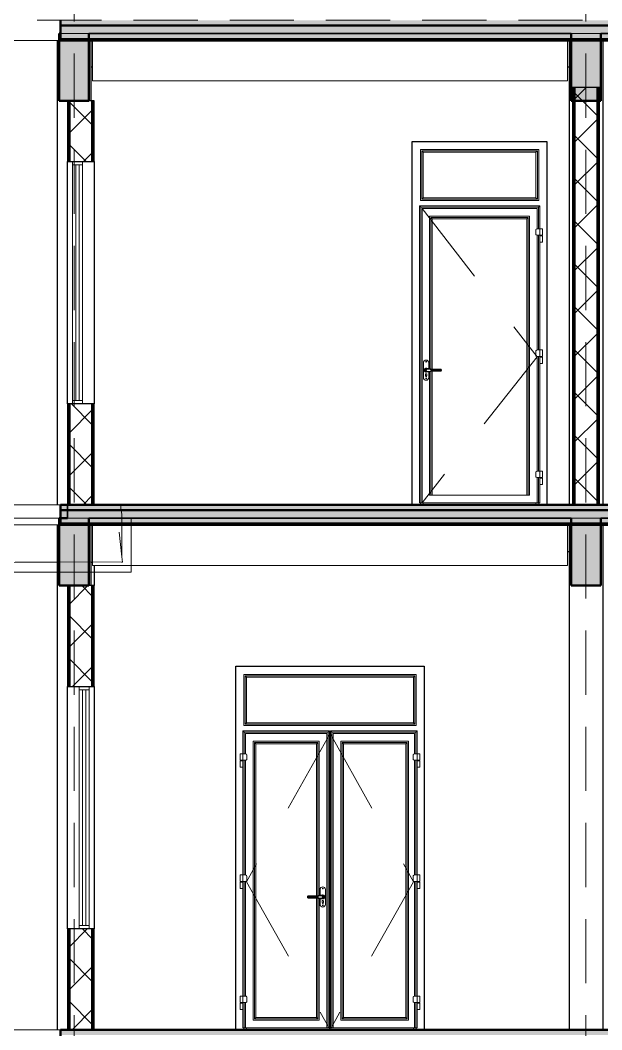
# Model space of a CAD drawing. Header units: millimetres. Extents: x -20510 to 108935, y -243239 to 20306.
# Drawn here: x 65150 to 69468, y 0 to 7500 of the extents above; entities that cross this region are included whole.
import ezdxf

# ---------------------------------------------------------------- set-up
doc = ezdxf.new("R2010")
doc.units = ezdxf.units.MM
doc.linetypes.add('Centre', pattern=[3175, 635, -476.25, 1587.5, -476.25])
doc.linetypes.add('Hidden', pattern=[714.375, 476.25, -238.125])
for name, color, linetype, lineweight in [('A-DOOR', 2, 'Continuous', 18), ('A-FLOR', 7, 'Continuous', 9), ('A-FLOR-LEVL', 8, 'Continuous', 9), ('A-FLOR-MCUT', 7, 'Continuous', 50), ('A-FLOR-PATT', 8, 'Continuous', 9), ('A-GENM', 3, 'Continuous', 9), ('A-GLAZ', 4, 'Continuous', 18), ('A-WALL', 7, 'Continuous', 25), ('A-WALL-PATT', 8, 'Continuous', 18), ('G-IMPT', 8, 'Continuous', 9), ('S-BEAM', 7, 'Continuous', 9), ('S-COLS', 7, 'Continuous', 25), ('S-FNDN', 7, 'Continuous', 9), ('S-GRID', 1, 'Continuous', 9)]:
    doc.layers.add(name, color=color, linetype=linetype, lineweight=lineweight)
pattern_1 = [(0, (68970.77, 5345.385), (304.8, 76.2), [25.146, -203.454, 25.146, -203.454, -1219.2]), (0, (68970.77, 5345.385), (304.8, 76.2), [-457.2, 25.146, -432.054, 25.146, -203.454, -533.4]), (0, (68970.77, 5345.385), (304.8, 76.2), [-1143, 25.146, -127.254, 25.146, -355.854]), (120, (69085.07, 5383.485), (-218.3911, 225.8645), [25.146, -203.454, 25.146, -203.454, -1219.2]), (120, (69085.07, 5383.485), (-218.3911, 225.8645), [-457.2, 25.146, -432.054, 25.146, -203.454, -533.4]), (120, (69085.07, 5383.485), (-218.3911, 225.8645), [-1143, 25.146, -127.254, 25.146, -355.854]), (240, (69123.17, 5535.885), (-86.4089, -302.0645), [25.146, -203.454, 25.146, -203.454, -1219.2]), (240, (69123.17, 5535.885), (-86.4089, -302.0645), [-457.2, 25.146, -432.054, 25.146, -203.454, -533.4]), (240, (69123.17, 5535.885), (-86.4089, -302.0645), [-1143, 25.146, -127.254, 25.146, -355.854])]
pattern_2 = [(45, (68970.77, 5345.39), (-159.099, 159.099), []), (135, (68970.77, 5345.39), (-159.099, -159.099), [])]

# ---------------------------------------------------------------- blocks, each defined once
blk = doc.blocks.new('CỬA 2 CÁNH EROWINDOW_có ô chết_ - D2_1400x2200-2413861-MẶT CẮT 1-1')
at = {"layer": 'A-DOOR'}
for p, q in [((1811, 2639), (3089, 2639)), ((1811, 2261), (1811, 2639)), ((1811, 2261), (1811, 2639)), ((1811, 2639), (3089, 2639)), ((1821, 2629), (1831, 2619)), ((1821, 2629), (1821, 2271)), ((3079, 2629), (1821, 2629)), ((3079, 2629), (3069, 2619)), ((3079, 2271), (3079, 2629)), ((3089, 2639), (3089, 2261)), ((3089, 2639), (3089, 2261)), ((3069, 2619), (1831, 2619)), ((1831, 2619), (1831, 2281)), ((3069, 2281), (3069, 2619)), ((3089, 2261), (1811, 2261)), ((3089, 2261), (1811, 2261)), ((1821, 2271), (1831, 2281)), ((1821, 2271), (3079, 2271)), ((1831, 2281), (3069, 2281)), ((3069, 2281), (3079, 2271)), ((1813, 2210), (1803, 2220)), ((1803, 2050), (1803, 2220)), ((1803, 2220), (2445.9, 2220)), ((2435.9, 2210), (1813, 2210)), ((1813, 2050), (1813, 2210)), ((1823, 2050), (1823, 2200)), ((1823, 2200), (2425.9, 2200)), ((2425.9, 2200), (1823, 2200)), ((1823, 2200), (1823, 2050)), ((2425.9, 2200), (2425.9, 15)), ((2425.9, 15), (2425.9, 2200)), ((2435.9, 2210), (2445.9, 2220)), ((2435.9, 15), (2435.9, 2210)), ((2445.9, 2220), (2445.9, 15)), ((2445.9, 2200), (2454.1, 2200)), ((2445.9, 2200), (2454.1, 2200)), ((2464.1, 2210), (2454.1, 2220)), ((2454.1, 15), (2454.1, 2220)), ((2454.1, 2220), (3097, 2220)), ((3087, 2210), (2464.1, 2210)), ((2464.1, 15), (2464.1, 2210)), ((2474.1, 15), (2474.1, 2200)), ((2474.1, 2200), (3077, 2200)), ((2474.1, 2200), (2474.1, 15)), ((3077, 2200), (2474.1, 2200)), ((3077, 2200), (3077, 2050)), ((3077, 2050), (3077, 2200)), ((3087, 2210), (3097, 2220)), ((3087, 2050), (3087, 2210)), ((3097, 2220), (3097, 2050)), ((1879, 2144), (2369.9, 2144)), ((1879, 71), (1879, 2144)), ((1879, 71), (1879, 2144)), ((1879, 2144), (2369.9, 2144)), ((1889, 2134), (1899, 2124)), ((2359.9, 2134), (1889, 2134)), ((1889, 2134), (1889, 81)), ((2349.9, 2124), (1899, 2124)), ((1899, 2124), (1899, 91)), ((2349.9, 2124), (2359.9, 2134)), ((2349.9, 994.7), (2349.9, 2124)), ((2359.9, 994.7), (2359.9, 2134)), ((2369.9, 2144), (2369.9, 999.5)), ((2369.9, 2144), (2369.9, 999.5)), ((2530.1, 2144), (3033, 2144)), ((2530.1, 71), (2530.1, 2144)), ((2530.1, 2144), (3033, 2144)), ((2530.1, 71), (2530.1, 2144)), ((2540.1, 2134), (2550.1, 2124)), ((3023, 2134), (2540.1, 2134)), ((2540.1, 2134), (2540.1, 81)), ((3013, 2124), (2550.1, 2124)), ((2550.1, 2124), (2550.1, 91)), ((3013, 2124), (3023, 2134)), ((3013, 91), (3013, 2124)), ((3023, 81), (3023, 2134)), ((3033, 2144), (3033, 71)), ((3033, 2144), (3033, 71)), ((1783, 2050), (1823, 2050)), ((1783, 2050), (1783, 2001.9)), ((1803, 2001.9), (1803, 2050)), ((1833, 2040), (1833, 2011.9)), ((3067, 2011.9), (3067, 2040)), ((3077, 2050), (3117, 2050)), ((3097, 2050), (3097, 2001.9)), ((3117, 2001.9), (3117, 2050)), ((1823, 2001.9), (1783, 2001.9)), ((1783, 1997.6), (1783, 1950.2)), ((1783, 1997.6), (1803, 1997.6)), ((1783, 1950.2), (1803, 1950.2)), ((1785.5, 2001.9), (1785.5, 1997.6)), ((1800.5, 1997.6), (1800.5, 2001.9)), ((1803, 1150), (1803, 2001.9)), ((1803, 1950.2), (1803, 1997.6)), ((1813, 1150), (1813, 2001.9)), ((1823, 1150), (1823, 2001.9)), ((1823, 2001.9), (1823, 1150)), ((3117, 2001.9), (3077, 2001.9)), ((3077, 2001.9), (3077, 1150)), ((3077, 1150), (3077, 2001.9)), ((3087, 1150), (3087, 2001.9)), ((3097, 2001.9), (3097, 1150)), ((3097, 1997.6), (3097, 1950.2)), ((3097, 1997.6), (3117, 1997.6)), ((3097, 1950.2), (3117, 1950.2)), ((3099.5, 2001.9), (3099.5, 1997.6)), ((3114.5, 1997.6), (3114.5, 2001.9)), ((3117, 1950.2), (3117, 1997.6)), ((1783, 1150), (1823, 1150)), ((1783, 1150), (1783, 1101.9)), ((1803, 1101.9), (1803, 1150)), ((1833, 1140), (1833, 1111.9)), ((3067, 1111.9), (3067, 1140)), ((3077, 1150), (3117, 1150)), ((3097, 1150), (3097, 1101.9)), ((3117, 1101.9), (3117, 1150)), ((1823, 1101.9), (1783, 1101.9)), ((1783, 1097.6), (1783, 1050.2)), ((1783, 1097.6), (1803, 1097.6)), ((1783, 1050.2), (1803, 1050.2)), ((1785.5, 1101.9), (1785.5, 1097.6)), ((1800.5, 1097.6), (1800.5, 1101.9)), ((1803, 250), (1803, 1101.9)), ((1803, 1050.2), (1803, 1097.6)), ((1813, 250), (1813, 1101.9)), ((1823, 250), (1823, 1101.9)), ((1823, 1101.9), (1823, 250)), ((3117, 1101.9), (3077, 1101.9)), ((3077, 1101.9), (3077, 250)), ((3077, 250), (3077, 1101.9)), ((3087, 250), (3087, 1101.9)), ((3097, 1101.9), (3097, 250)), ((3097, 1097.6), (3097, 1050.2)), ((3097, 1097.6), (3117, 1097.6)), ((3097, 1050.2), (3117, 1050.2)), ((3099.5, 1101.9), (3099.5, 1097.6)), ((3114.5, 1097.6), (3114.5, 1101.9)), ((3117, 1050.2), (3117, 1097.6)), ((2360.2, 994.9), (2289.9, 994.9)), ((2361.3, 990.5), (2289.9, 990.5)), ((2289.9, 983.2), (2361.3, 983.2)), ((2289.9, 978.9), (2360.2, 978.9)), ((2349.9, 91), (2349.9, 979.1)), ((2359.9, 81), (2359.9, 979)), ((2370.2, 999.9), (2360.2, 994.9)), ((2360.2, 978.9), (2370.2, 973.9)), ((2371.3, 995.5), (2361.3, 990.5)), ((2361.3, 983.2), (2371.3, 978.2)), ((2395.9, 999.9), (2370.2, 999.9)), ((2395.9, 995.5), (2371.3, 995.5)), ((2371.3, 978.2), (2395.9, 978.2)), ((2375.9, 1041.9), (2375.9, 999.7)), ((2415.9, 931.9), (2415.9, 1041.9)), ((2369.9, 974.2), (2369.9, 71)), ((2369.9, 974.2), (2369.9, 71)), ((2370.2, 973.9), (2395.9, 973.9)), ((2375.9, 974), (2375.9, 931.9)), ((2391.4, 946.6), (2391.4, 957.5)), ((2393.4, 939.6), (2393.4, 944.6)), ((2393.4, 944.6), (2393.4, 939.6)), ((2393.5, 959.6), (2398.4, 959.6)), ((2398.5, 944.6), (2398.5, 939.6)), ((2398.5, 939.8), (2398.5, 944.6)), ((2400.4, 957.5), (2400.4, 946.6)), ((1783, 250), (1823, 250)), ((1783, 250), (1783, 201.9)), ((1803, 201.9), (1803, 250)), ((1833, 240), (1833, 211.9)), ((3067, 211.9), (3067, 240)), ((3077, 250), (3117, 250)), ((3097, 250), (3097, 201.9)), ((3117, 201.9), (3117, 250)), ((1823, 201.9), (1783, 201.9)), ((1783, 197.6), (1783, 150.2)), ((1783, 197.6), (1803, 197.6)), ((1783, 150.2), (1803, 150.2)), ((1785.5, 201.9), (1785.5, 197.6)), ((1800.5, 197.6), (1800.5, 201.9)), ((1803, 15), (1803, 201.9)), ((1803, 150.2), (1803, 197.6)), ((1813, 15), (1813, 201.9)), ((1823, 15), (1823, 201.9)), ((1823, 201.9), (1823, 15)), ((3117, 201.9), (3077, 201.9)), ((3077, 201.9), (3077, 15)), ((3077, 15), (3077, 201.9)), ((3087, 15), (3087, 201.9)), ((3097, 201.9), (3097, 15)), ((3097, 197.6), (3097, 150.2)), ((3097, 197.6), (3117, 197.6)), ((3097, 150.2), (3117, 150.2)), ((3099.5, 201.9), (3099.5, 197.6)), ((3114.5, 197.6), (3114.5, 201.9)), ((3117, 150.2), (3117, 197.6)), ((1889, 81), (1899, 91)), ((1889, 81), (2359.9, 81)), ((1899, 91), (2349.9, 91)), ((2359.9, 81), (2349.9, 91)), ((2540.1, 81), (2550.1, 91)), ((2540.1, 81), (3023, 81)), ((2550.1, 91), (3013, 91)), ((3023, 81), (3013, 91)), ((1813, 15), (1803, 15)), ((1811, 0), (1811, 15)), ((1823, 15), (1813, 15)), ((1823, 15), (2425.9, 15)), ((1831, 0), (1831, 15)), ((2369.9, 71), (1879, 71)), ((2369.9, 71), (1879, 71)), ((2425.9, 15), (2435.9, 15)), ((2445.9, 15), (2435.9, 15)), ((2454.1, 15), (2445.9, 15)), ((2464.1, 15), (2454.1, 15)), ((2474.1, 15), (2464.1, 15)), ((2474.1, 15), (3077, 15)), ((3033, 71), (2530.1, 71)), ((3033, 71), (2530.1, 71)), ((3069, 0), (3069, 15)), ((3077, 15), (3087, 15)), ((3097, 15), (3087, 15)), ((3089, 15), (3089, 0))]:
    blk.add_line(p, q, dxfattribs=at)
at = {"layer": 'A-DOOR', "linetype": 'Centre', "lineweight": 18}
for p, q in [((2450, 2200), (1831, 1100)), ((2450, 2200), (3069, 1100)), ((1831, 1100), (2450, 0)), ((3069, 1100), (2450, 0))]:
    blk.add_line(p, q, dxfattribs=at)
at = {"layer": 'A-DOOR', "flags": 128}
for points in [[(2289.9, 994.9), (2289.6, 994.9), (2289.3, 994.8), (2289, 994.8), (2288.6, 994.8), (2288.3, 994.7), (2288, 994.6), (2287.7, 994.5), (2287.4, 994.5), (2287.1, 994.3), (2286.8, 994.2), (2286.5, 994.1), (2286.2, 994), (2285.9, 993.8), (2285.7, 993.6), (2285.4, 993.5), (2285.1, 993.3), (2284.9, 993.1), (2284.6, 992.9), (2284.4, 992.7), (2284.2, 992.4), (2284, 992.2), (2283.8, 992), (2283.6, 991.7), (2283.4, 991.4), (2283.2, 991.2), (2283, 990.9), (2282.9, 990.6), (2282.7, 990.3), (2282.6, 990.1), (2282.5, 989.8), (2282.4, 989.5), (2282.3, 989.2), (2282.2, 988.8), (2282.1, 988.5), (2282, 988.2), (2282, 987.9), (2282, 987.6), (2281.9, 987.3), (2281.9, 986.9), (2281.9, 986.6), (2281.9, 986.3), (2282, 986), (2282, 985.7), (2282.1, 985.4), (2282.1, 985), (2282.2, 984.7), (2282.3, 984.4), (2282.4, 984.1), (2282.5, 983.8), (2282.6, 983.5), (2282.8, 983.2), (2282.9, 983), (2283.1, 982.7), (2283.3, 982.4), (2283.5, 982.2), (2283.6, 981.9), (2283.8, 981.6), (2284.1, 981.4), (2284.3, 981.2), (2284.5, 981), (2284.8, 980.7), (2285, 980.5), (2285.3, 980.4), (2285.5, 980.2), (2285.8, 980), (2286.1, 979.8), (2286.4, 979.7), (2286.6, 979.6), (2286.9, 979.4), (2287.2, 979.3), (2287.5, 979.2), (2287.9, 979.1), (2288.2, 979.1), (2288.5, 979), (2288.8, 978.9), (2289.1, 978.9), (2289.4, 978.9), (2289.7, 978.9), (2289.9, 978.9)], [(2395.9, 973.9), (2396.4, 973.9), (2397, 973.9), (2397.5, 974), (2398, 974), (2398.5, 974.1), (2399, 974.2), (2399.5, 974.4), (2400, 974.5), (2400.5, 974.7), (2401, 974.9), (2401.5, 975.1), (2401.9, 975.3), (2402.4, 975.6), (2402.8, 975.8), (2403.3, 976.1), (2403.7, 976.4), (2404.1, 976.8), (2404.5, 977.1), (2404.9, 977.4), (2405.2, 977.8), (2405.6, 978.2), (2405.9, 978.6), (2406.3, 979), (2406.6, 979.4), (2406.9, 979.8), (2407.1, 980.3), (2407.4, 980.7), (2407.6, 981.2), (2407.8, 981.7), (2408, 982.1), (2408.2, 982.6), (2408.4, 983.1), (2408.5, 983.6), (2408.6, 984.1), (2408.7, 984.6), (2408.8, 985.2), (2408.9, 985.7), (2408.9, 986.2), (2408.9, 986.7), (2408.9, 987.2), (2408.9, 987.8), (2408.8, 988.3), (2408.8, 988.8), (2408.7, 989.3), (2408.6, 989.8), (2408.5, 990.3), (2408.3, 990.8), (2408.1, 991.3), (2407.9, 991.8), (2407.7, 992.3), (2407.5, 992.7), (2407.3, 993.2), (2407, 993.6), (2406.7, 994.1), (2406.4, 994.5), (2406.1, 994.9), (2405.8, 995.3), (2405.4, 995.7), (2405.1, 996.1), (2404.7, 996.4), (2404.3, 996.8), (2403.9, 997.1), (2403.5, 997.4), (2403.1, 997.7), (2402.6, 998), (2402.2, 998.3), (2401.7, 998.5), (2401.2, 998.7), (2400.8, 998.9), (2400.3, 999.1), (2399.8, 999.3), (2399.3, 999.4), (2398.8, 999.5), (2398.3, 999.6), (2397.8, 999.7), (2397.2, 999.8), (2396.7, 999.8), (2396.2, 999.9), (2395.9, 999.9)]]:
    blk.add_lwpolyline(points, dxfattribs=at)
at = {"layer": 'A-DOOR'}
for centre, radius, start, end in [((1823, 2040), 10, 360, 90), ((1823, 2040), 10, 30, 90), ((3077, 2040), 10, 90, 180), ((3077, 2040), 10, 150, 180), ((1823, 2011.9), 10, 270, 0), ((1823, 2011.9), 10, 270, 300), ((1823, 2011.9), 10, 315, 345), ((3077, 2011.9), 10, 180, 270), ((3077, 2011.9), 10, 195, 225), ((1823, 1140), 10, 0, 90), ((1823, 1140), 10, 30, 90), ((3077, 1140), 10, 90, 180), ((3077, 1140), 10, 150, 180), ((1823, 1111.9), 10, 270, 0), ((1823, 1111.9), 10, 270, 300), ((1823, 1111.9), 10, 315, 345), ((2395.9, 1041.9), 20, 0, 180), ((2395.9, 1050), 3, 360, 180), ((3077, 1111.9), 10, 180, 270), ((3077, 1111.9), 10, 195, 225), ((2289.9, 986.9), 3.66, 90, 270), ((2395.9, 986.9), 15, 360, 120.32162), ((2395.9, 986.9), 15, 239.67837, 0), ((2395.9, 986.9), 15, 105, 110.04312), ((2395.9, 1050), 3, 180, 360), ((2395.9, 986.9), 3.02, 0, 180), ((2395.9, 986.9), 3.02, 180, 0), ((2395.9, 986.9), 3.02, 135, 150), ((2395.9, 986.9), 3.02, 210, 225), ((2395.9, 986.9), 15, 90, 95.23019), ((2395.9, 986.9), 8.66, 270, 90), ((2395.9, 986.9), 15, 75, 80.38952), ((2395.9, 986.9), 15, 60, 65.50279), ((2395.9, 986.9), 15, 45, 50.53074), ((2395.9, 986.9), 15, 309.46926, 315), ((2395.9, 931.9), 20, 180, 360), ((2395.9, 986.9), 15, 249.95688, 255), ((2393.5, 957.5), 2.04, 90, 180), ((2393.4, 946.6), 1.99, 180, 268.95965), ((2393.4, 946.6), 1.99, 224.47982, 268.95965), ((2395.9, 924.8), 3, 0, 180), ((2395.9, 924.8), 3, 180, 0), ((2395.9, 939.6), 2.5, 180, 0), ((2395.9, 986.9), 15, 264.76981, 270), ((2395.9, 986.9), 15, 279.61048, 285), ((2398.4, 957.5), 2.04, 0, 90), ((2398.4, 946.6), 1.99, 271.04035, 0), ((2398.4, 946.6), 1.99, 271.04035, 315.52018), ((2395.9, 986.9), 15, 294.49721, 300), ((1823, 240), 10, 0, 90), ((1823, 240), 10, 30, 90), ((3077, 240), 10, 90, 180), ((3077, 240), 10, 150, 180), ((1823, 211.9), 10, 270, 0), ((1823, 211.9), 10, 270, 300), ((1823, 211.9), 10, 315, 345), ((3077, 211.9), 10, 180, 270), ((3077, 211.9), 10, 195, 225)]:
    blk.add_arc(centre, radius, start, end, dxfattribs=at)
for points in [[(2361.3, 990.5), (2361.2, 990.9), (2361, 991.7), (2360.6, 993.1), (2360.3, 994.5), (2360.2, 994.9), (2360.2, 994.9)], [(2361.3, 983.2), (2361.2, 982.8), (2361, 982), (2360.6, 980.6), (2360.3, 979.2), (2360.2, 978.9), (2360.2, 978.9)], [(2371.3, 995.5), (2371.2, 995.9), (2371, 996.7), (2370.6, 998.1), (2370.3, 999.5), (2370.2, 999.9), (2370.2, 999.9)], [(2371.3, 978.2), (2371.2, 977.8), (2371, 977), (2370.6, 975.6), (2370.3, 974.2), (2370.2, 973.9), (2370.2, 973.9)]]:
    blk.add_open_spline(points, degree=3, knots=[0, 0, 0, 0, 0.166667, 0.333333, 0.666667, 1, 1, 1, 1], dxfattribs=at)
blk = doc.blocks.new('M_Concrete-Rectangular-Column - COT250X400-2391830-MẶT CẮT 1-1')
at = {"layer": 'S-COLS'}
for p, q in [((425, 3750), (425, 3474.5)), ((675, 3750), (675, 3473.6)), ((425, 3473.4), (425, 0)), ((675, 3472.4), (675, 3300))]:
    blk.add_line(p, q, dxfattribs=at)
blk = doc.blocks.new('M_Concrete-Rectangular-Column - COT250X400-V4-MẶT CẮT 1-1')
at = {"layer": 'S-COLS'}
for p, q in [((4225, 3750), (4225, 0)), ((4475, 3750), (4475, 0))]:
    blk.add_line(p, q, dxfattribs=at)
blk = doc.blocks.new('CỬA 1 CÁNH EROWINDOW_có ô chết_ - D4_1000x2200-2368989-MẶT CẮT 1-1')
at = {"layer": 'A-DOOR'}
for p, q in [((3121, 6539), (3999, 6539)), ((3121, 6161), (3121, 6539)), ((3121, 6161), (3121, 6539)), ((3121, 6539), (3999, 6539)), ((3131, 6529), (3141, 6519)), ((3131, 6529), (3131, 6171)), ((3989, 6529), (3131, 6529)), ((3979, 6519), (3989, 6529)), ((3989, 6171), (3989, 6529)), ((3999, 6539), (3999, 6161)), ((3999, 6539), (3999, 6161)), ((3979, 6519), (3141, 6519)), ((3141, 6519), (3141, 6181)), ((3979, 6181), (3979, 6519)), ((3999, 6161), (3121, 6161)), ((3999, 6161), (3121, 6161)), ((3141, 6181), (3131, 6171)), ((3131, 6171), (3989, 6171)), ((3141, 6181), (3979, 6181)), ((3979, 6181), (3989, 6171)), ((3113, 6120), (4007, 6120)), ((3113, 6120), (3123, 6110)), ((3113, 3915), (3113, 6120)), ((3997, 6110), (3123, 6110)), ((3123, 6110), (3123, 3915)), ((3133, 6100), (3987, 6100)), ((3133, 3915), (3133, 6100)), ((3987, 6100), (3133, 6100)), ((3133, 6100), (3133, 3915)), ((3987, 6100), (3987, 5950)), ((3987, 5950), (3987, 6100)), ((4007, 6120), (3997, 6110)), ((3997, 6110), (3997, 5950)), ((4007, 6120), (4007, 5950)), ((3189, 4912.7), (3189, 6044)), ((3931, 6044), (3189, 6044)), ((3189, 4912.7), (3189, 6044)), ((3189, 6044), (3931, 6044)), ((3209, 6024), (3199, 6034)), ((3199, 6034), (3199, 4907.9)), ((3199, 6034), (3921, 6034)), ((3209, 6024), (3209, 4907.8)), ((3911, 6024), (3209, 6024)), ((3911, 6024), (3921, 6034)), ((3911, 3971), (3911, 6024)), ((3921, 6034), (3921, 3971)), ((3931, 3971), (3931, 6044)), ((3931, 6044), (3931, 3971)), ((3977, 5911.9), (3977, 5940)), ((3987, 5950), (4027, 5950)), ((4007, 5950), (4007, 5901.9)), ((4027, 5901.9), (4027, 5950)), ((4027, 5901.9), (3987, 5901.9)), ((3987, 5901.9), (3987, 5050)), ((3987, 5050), (3987, 5901.9)), ((3997, 5901.9), (3997, 5050)), ((4007, 5901.9), (4007, 5050)), ((4007, 5897.6), (4007, 5850.2)), ((4007, 5897.6), (4027, 5897.6)), ((4007, 5850.2), (4027, 5850.2)), ((4009.5, 5901.9), (4009.5, 5897.6)), ((4024.5, 5897.6), (4024.5, 5901.9)), ((4027, 5850.2), (4027, 5897.6)), ((3977, 5011.9), (3977, 5040)), ((3987, 5050), (4027, 5050)), ((4007, 5050), (4007, 5001.9)), ((4027, 5001.9), (4027, 5050)), ((3143, 4955), (3143, 4845)), ((3183, 4912.9), (3183, 4955)), ((4027, 5001.9), (3987, 5001.9)), ((3987, 5001.9), (3987, 4150)), ((3987, 4150), (3987, 5001.9)), ((3997, 5001.9), (3997, 4150)), ((4007, 5001.9), (4007, 4150)), ((4007, 4997.6), (4007, 4950.2)), ((4007, 4997.6), (4027, 4997.6)), ((4007, 4950.2), (4027, 4950.2)), ((4009.5, 5001.9), (4009.5, 4997.6)), ((4024.5, 4997.6), (4024.5, 5001.9)), ((4027, 4950.2), (4027, 4997.6)), ((3188.7, 4913), (3163, 4913)), ((3187.7, 4908.7), (3163, 4908.7)), ((3163, 4891.3), (3187.7, 4891.3)), ((3163, 4887), (3188.7, 4887)), ((3183, 4845), (3183, 4887.1)), ((3197.7, 4903.7), (3187.7, 4908.7)), ((3187.7, 4891.3), (3197.7, 4896.3)), ((3198.7, 4908), (3188.7, 4913)), ((3188.7, 4887), (3198.7, 4892)), ((3189, 3971), (3189, 4887.3)), ((3189, 3971), (3189, 4887.3)), ((3269, 4903.7), (3197.7, 4903.7)), ((3197.7, 4896.3), (3269, 4896.3)), ((3269, 4908), (3198.7, 4908)), ((3198.7, 4892), (3269, 4892)), ((3199, 4892.1), (3199, 3971)), ((3209, 4892.2), (3209, 3971)), ((3158.5, 4859.7), (3158.5, 4870.7)), ((3160.5, 4872.7), (3165.5, 4872.7)), ((3160.5, 4852.7), (3160.5, 4857.7)), ((3160.5, 4857.7), (3160.5, 4852.7)), ((3165.5, 4857.7), (3165.5, 4852.7)), ((3165.5, 4852.7), (3165.5, 4857.7)), ((3167.5, 4870.7), (3167.5, 4859.7)), ((3977, 4111.9), (3977, 4140)), ((3987, 4150), (4027, 4150)), ((4007, 4150), (4007, 4101.9)), ((4027, 4101.9), (4027, 4150)), ((4027, 4101.9), (3987, 4101.9)), ((3987, 4101.9), (3987, 3915)), ((3987, 3915), (3987, 4101.9)), ((3997, 4101.9), (3997, 3915)), ((4007, 4101.9), (4007, 3915)), ((4007, 4097.6), (4007, 4050.2)), ((4007, 4097.6), (4027, 4097.6)), ((4007, 4050.2), (4027, 4050.2)), ((4009.5, 4101.9), (4009.5, 4097.6)), ((4024.5, 4097.6), (4024.5, 4101.9)), ((4027, 4050.2), (4027, 4097.6)), ((3123, 3915), (3113, 3915)), ((3121, 3900), (3121, 3915)), ((3123, 3915), (3133, 3915)), ((3133, 3915), (3987, 3915)), ((3141, 3915), (3141, 3900)), ((3199, 3971), (3189, 3971)), ((3931, 3971), (3189, 3971)), ((3921, 3971), (3931, 3971)), ((3979, 3915), (3979, 3900)), ((3997, 3915), (3987, 3915)), ((4007, 3915), (3997, 3915)), ((3999, 3915), (3999, 3900))]:
    blk.add_line(p, q, dxfattribs=at)
at = {"layer": 'A-DOOR', "linetype": 'Centre', "lineweight": 18}
for p, q in [((3133, 6100), (3987, 5000)), ((3987, 5000), (3133, 3915))]:
    blk.add_line(p, q, dxfattribs=at)
at = {"layer": 'A-DOOR', "flags": 128}
for points in [[(3163, 4913), (3162.5, 4913), (3162, 4913), (3161.4, 4912.9), (3160.9, 4912.8), (3160.4, 4912.7), (3159.9, 4912.6), (3159.4, 4912.5), (3158.9, 4912.3), (3158.4, 4912.2), (3157.9, 4912), (3157.5, 4911.8), (3157, 4911.5), (3156.5, 4911.3), (3156.1, 4911), (3155.7, 4910.7), (3155.2, 4910.4), (3154.8, 4910.1), (3154.4, 4909.8), (3154, 4909.4), (3153.7, 4909.1), (3153.3, 4908.7), (3153, 4908.3), (3152.7, 4907.9), (3152.4, 4907.5), (3152.1, 4907), (3151.8, 4906.6), (3151.5, 4906.1), (3151.3, 4905.7), (3151.1, 4905.2), (3150.9, 4904.7), (3150.7, 4904.2), (3150.5, 4903.7), (3150.4, 4903.2), (3150.3, 4902.7), (3150.2, 4902.2), (3150.1, 4901.7), (3150.1, 4901.2), (3150, 4900.7), (3150, 4900.1), (3150, 4899.6), (3150, 4899.1), (3150.1, 4898.6), (3150.1, 4898.1), (3150.2, 4897.6), (3150.3, 4897), (3150.5, 4896.5), (3150.6, 4896), (3150.8, 4895.6), (3151, 4895.1), (3151.2, 4894.6), (3151.4, 4894.1), (3151.6, 4893.7), (3151.9, 4893.2), (3152.2, 4892.8), (3152.5, 4892.3), (3152.8, 4891.9), (3153.1, 4891.5), (3153.5, 4891.1), (3153.8, 4890.8), (3154.2, 4890.4), (3154.6, 4890.1), (3155, 4889.7), (3155.4, 4889.4), (3155.9, 4889.1), (3156.3, 4888.9), (3156.7, 4888.6), (3157.2, 4888.4), (3157.7, 4888.1), (3158.2, 4887.9), (3158.6, 4887.8), (3159.1, 4887.6), (3159.6, 4887.4), (3160.1, 4887.3), (3160.7, 4887.2), (3161.2, 4887.1), (3161.7, 4887.1), (3162.2, 4887), (3162.7, 4887), (3163, 4887)], [(3269, 4892), (3269.3, 4892), (3269.6, 4892), (3270, 4892.1), (3270.3, 4892.1), (3270.6, 4892.2), (3270.9, 4892.2), (3271.2, 4892.3), (3271.5, 4892.4), (3271.8, 4892.5), (3272.1, 4892.6), (3272.4, 4892.8), (3272.7, 4892.9), (3273, 4893.1), (3273.2, 4893.2), (3273.5, 4893.4), (3273.8, 4893.6), (3274, 4893.8), (3274.3, 4894), (3274.5, 4894.2), (3274.7, 4894.4), (3275, 4894.7), (3275.2, 4894.9), (3275.4, 4895.2), (3275.6, 4895.4), (3275.7, 4895.7), (3275.9, 4896), (3276.1, 4896.2), (3276.2, 4896.5), (3276.3, 4896.8), (3276.5, 4897.1), (3276.6, 4897.4), (3276.7, 4897.7), (3276.7, 4898), (3276.8, 4898.3), (3276.9, 4898.6), (3276.9, 4899), (3277, 4899.3), (3277, 4899.6), (3277, 4899.9), (3277, 4900.2), (3277, 4900.6), (3277, 4900.9), (3276.9, 4901.2), (3276.9, 4901.5), (3276.8, 4901.8), (3276.7, 4902.1), (3276.6, 4902.4), (3276.5, 4902.7), (3276.4, 4903), (3276.3, 4903.3), (3276.1, 4903.6), (3276, 4903.9), (3275.8, 4904.2), (3275.7, 4904.4), (3275.5, 4904.7), (3275.3, 4905), (3275.1, 4905.2), (3274.9, 4905.4), (3274.6, 4905.7), (3274.4, 4905.9), (3274.2, 4906.1), (3273.9, 4906.3), (3273.7, 4906.5), (3273.4, 4906.7), (3273.1, 4906.9), (3272.8, 4907), (3272.6, 4907.2), (3272.3, 4907.3), (3272, 4907.4), (3271.7, 4907.5), (3271.4, 4907.6), (3271.1, 4907.7), (3270.8, 4907.8), (3270.4, 4907.9), (3270.1, 4907.9), (3269.8, 4908), (3269.5, 4908), (3269.2, 4908), (3269, 4908)]]:
    blk.add_lwpolyline(points, dxfattribs=at)
at = {"layer": 'A-DOOR'}
for centre, radius, start, end in [((3987, 5940), 10, 90, 180), ((3987, 5940), 10, 150, 180), ((3987, 5911.9), 10, 180, 270), ((3987, 5911.9), 10, 195, 225), ((3987, 5040), 10, 90, 180), ((3987, 5040), 10, 150, 180), ((3163, 4955), 20, 0, 180), ((3163, 4963.2), 3, 0, 180), ((3163, 4963.2), 3, 180, 0), ((3987, 5011.9), 10, 180, 270), ((3987, 5011.9), 10, 195, 225), ((3163, 4900), 15, 59.67838, 180), ((3163, 4900), 15, 180, 297.21296), ((3163, 4900), 8.66, 90, 270), ((3163, 4900), 15, 114.49721, 120), ((3163, 4900), 15, 99.61048, 105), ((3163, 4900), 15, 255, 260.38952), ((3163, 4900), 3.02, 0, 180), ((3163, 4900), 3.02, 180, 0), ((3163, 4900), 15, 84.76981, 90), ((3163, 4900), 15, 270, 275.23019), ((3163, 4900), 3.02, 30, 45), ((3163, 4900), 3.02, 315, 330), ((3163, 4900), 15, 69.95688, 75), ((3163, 4900), 15, 285, 290.04312), ((3269, 4900), 3.66, 270, 90), ((3163, 4845), 20, 180, 0), ((3160.5, 4870.7), 2.04, 90, 180), ((3160.5, 4859.7), 1.99, 180, 268.95965), ((3160.5, 4859.7), 1.99, 224.47982, 268.95965), ((3163, 4837.9), 3, 0, 180), ((3163, 4837.9), 3, 180, 0), ((3163, 4852.7), 2.5, 180, 0), ((3165.5, 4870.7), 2.04, 0, 90), ((3165.5, 4859.7), 1.99, 271.04035, 0), ((3165.5, 4859.7), 1.99, 271.04035, 315.52018), ((3987, 4140), 10, 90, 180), ((3987, 4140), 10, 150, 180), ((3987, 4111.9), 10, 180, 270), ((3987, 4111.9), 10, 195, 225)]:
    blk.add_arc(centre, radius, start, end, dxfattribs=at)
for points in [[(3188.7, 4913), (3188.7, 4913), (3188.6, 4912.6), (3188.2, 4911), (3187.9, 4909.5), (3187.7, 4908.7)], [(3188.7, 4887), (3188.7, 4887), (3188.6, 4887.4), (3188.2, 4889), (3187.9, 4890.5), (3187.7, 4891.3)], [(3198.7, 4908), (3198.7, 4908), (3198.6, 4907.6), (3198.2, 4906), (3197.9, 4904.5), (3197.7, 4903.7)], [(3198.7, 4892), (3198.7, 4892), (3198.6, 4892.4), (3198.2, 4894), (3197.9, 4895.5), (3197.7, 4896.3)]]:
    blk.add_open_spline(points, degree=3, dxfattribs=at)
blk = doc.blocks.new('CUA SO 2 CANH NHOM KINH O O THOANG - S1_1500x1800-2404854-MẶT CẮT 1-1')
at = {"layer": 'A-GLAZ'}
for p, q in [((587, 2550), (587, 2525)), ((663, 2550), (587, 2550)), ((587, 2525), (663, 2525)), ((612.5, 2525), (612.5, 775)), ((637.5, 2525), (612.5, 2525)), ((637.5, 775), (637.5, 2525)), ((663, 2525), (663, 2550)), ((587, 775), (587, 750)), ((663, 775), (587, 775)), ((612.5, 775), (637.5, 775)), ((663, 750), (663, 775)), ((587, 750), (663, 750))]:
    blk.add_line(p, q, dxfattribs=at)
at = {"layer": 'A-GLAZ', "lineweight": 18}
for p, q in [((587, 775), (587, 2525)), ((663, 775), (663, 2525))]:
    blk.add_line(p, q, dxfattribs=at)
blk = doc.blocks.new('M_Concrete-Rectangular-Column - COT250X350-2391838-MẶT CẮT 1-1')
at = {"layer": 'S-COLS'}
for p, q in [((425, 7350), (425, 3900)), ((675, 7350), (675, 6900))]:
    blk.add_line(p, q, dxfattribs=at)
blk = doc.blocks.new('M_Concrete-Rectangular-Column - COT250X350-V16-MẶT CẮT 1-1')
at = {"layer": 'S-COLS'}
for p, q in [((4225, 7350), (4225, 3900)), ((4475, 7350), (4475, 3900))]:
    blk.add_line(p, q, dxfattribs=at)
blk = doc.blocks.new('Mat_Tien_3dsMax - Sync_3dsMax_To_Revit-2401403-MẶT CẮT 1-1')
at = {"layer": 'A-GENM'}
for p, q in [((897.2, 3900), (897.2, 3877.6)), ((974.5, 3900), (897.2, 3900)), ((897.2, 3877.6), (904.3, 3828.9)), ((904.3, 3828.9), (905.5, 3512.5)), ((974.5, 3450.3), (974.5, 3800)), ((909, 3472.7), (116.2, 3475.7)), ((905.5, 3512.5), (909, 3472.7)), ((974.5, 3400), (974.5, 3450.3)), ((-5674.1, 3400), (974.5, 3400))]:
    blk.add_line(p, q, dxfattribs=at)
at = {"layer": 'G-IMPT'}
for p, q in [((885.6, 3696.6), (905.5, 3512.5)), ((-4078, 3489.7), (425, 3472.5)), ((425, 3472.5), (-4078, 3489.7)), ((675, 3471.6), (687.7, 3471.5)), ((687.7, 3471.5), (675, 3471.6)), ((905.6, 3471.4), (909, 3472.7)), ((425, 3400), (-4556, 3400)), ((-4556, 3400), (425, 3400)), ((700, 3400), (675, 3400)), ((675, 3400), (700, 3400))]:
    blk.add_line(p, q, dxfattribs=at)
blk = doc.blocks.new('Mat_Tien_3dsMax - Mat_Tien_3dsMax-2387879-MẶT CẮT 1-1')
blk.add_blockref('Mat_Tien_3dsMax - Sync_3dsMax_To_Revit-2401403-MẶT CẮT 1-1', (0, 0))
blk = doc.blocks.new('CUA SO 2 CANH NHOM KINH O O THOANG - S1_1500x1800-V23-MẶT CẮT 1-1')
at = {"layer": 'A-GLAZ'}
for p, q in [((613, 6450), (537, 6450)), ((537, 6450), (537, 6425)), ((537, 6425), (613, 6425)), ((587.5, 6425), (562.5, 6425)), ((562.5, 6425), (562.5, 4675)), ((587.5, 4675), (587.5, 6425)), ((613, 6425), (613, 6450)), ((613, 4675), (537, 4675)), ((537, 4675), (537, 4650)), ((562.5, 4675), (587.5, 4675)), ((613, 4650), (613, 4675)), ((537, 4650), (613, 4650))]:
    blk.add_line(p, q, dxfattribs=at)
at = {"layer": 'A-GLAZ', "lineweight": 18}
for p, q in [((537, 6425), (537, 4675)), ((613, 6425), (613, 4675))]:
    blk.add_line(p, q, dxfattribs=at)

msp = doc.modelspace()

# ---------------------------------------------------------------- hatches: boundary and pattern name
at = {"layer": 'A-FLOR-PATT'}
for points in [[(102169.1, 7460), (102255.7, 7460), (102255.7, 7500), (65450, 7500), (65450, 7460), (101979.2, 7460)], [(102169.1, 7360), (102255.7, 7360), (102255.7, 7460), (65450, 7460), (65450, 7360), (101979.2, 7360)], [(102169.1, 3860), (102255.7, 3860), (102255.7, 3900), (65450, 3900), (65450, 3860), (102074.1, 3860)], [(102169.1, 3760), (102255.7, 3760), (102255.7, 3860), (65450, 3860), (65450, 3760), (101979.2, 3760)]]:
    msp.add_hatch(color=256, dxfattribs=at).paths.add_polyline_path(points)
at = {"layer": 'A-FLOR-PATT', "lineweight": 18}
for points in [[(102169.1, 7350), (102255.7, 7350), (102255.7, 7360), (65450, 7360), (65450, 7350), (101979.2, 7350)], [(102169.1, 3750), (102255.7, 3750), (102255.7, 3760), (65450, 3760), (65450, 3750), (101979.2, 3750)]]:
    msp.add_hatch(color=256, dxfattribs=at).paths.add_polyline_path(points)
at = {"layer": 'A-FLOR-PATT'}
h = msp.add_hatch(color=256, dxfattribs=at)
h.paths.add_polyline_path([(80520.2, -40), (99650, -40), (99650, 0), (65450, 0), (65450, -40), (80140.4, -40)])
h.paths.add_polyline_path([(102255.7, -40), (102255.7, 0), (102050, 0), (102050, -40), (102169.1, -40)])
at = {"layer": 'A-WALL-PATT', "lineweight": 18}
h = msp.add_hatch(dxfattribs=at)
h.set_pattern_fill('FP_1', color=256, style=0, pattern_type=2)
h.set_pattern_definition(pattern_1)
h.paths.add_polyline_path([(69250, 3900), (69265, 3900), (69265, 7000), (69250, 7000), (69250, 3925.1)])
h = msp.add_hatch(dxfattribs=at)
h.set_pattern_fill('FP_2', color=256, style=0, pattern_type=2)
h.set_pattern_definition(pattern_2)
h.paths.add_polyline_path([(69315.9, 3900), (69435, 3900), (69435, 7000), (69265, 7000), (69265, 3900)])
h = msp.add_hatch(dxfattribs=at)
h.set_pattern_fill('FP_1', color=256, style=0, pattern_type=2)
h.set_pattern_definition(pattern_1)
h.paths.add_polyline_path([(69435, 3900), (69450, 3900), (69450, 7000), (69435, 7000), (69435, 3925.1)])
h = msp.add_hatch(dxfattribs=at)
h.set_pattern_fill('FP_1', color=256, style=0, pattern_type=2)
h.set_pattern_definition(pattern_1)
h.paths.add_polyline_path([(65515, 3900), (65515, 4650), (65500, 4650), (65500, 3900)])
h.paths.add_polyline_path([(65515, 6450), (65515, 6900), (65500, 6900), (65500, 6450)])
h = msp.add_hatch(dxfattribs=at)
h.set_pattern_fill('FP_2', color=256, style=0, pattern_type=2)
h.set_pattern_definition(pattern_2)
h.paths.add_polyline_path([(65517.9, 3900), (65685, 3900), (65685, 4650), (65515, 4650), (65515, 3900)])
h.paths.add_polyline_path([(65517.9, 6450), (65685, 6450), (65685, 6900), (65515, 6900), (65515, 6450)])
h = msp.add_hatch(dxfattribs=at)
h.set_pattern_fill('FP_1', color=256, style=0, pattern_type=2)
h.set_pattern_definition(pattern_1)
h.paths.add_polyline_path([(65685, 3900), (65700, 3900), (65700, 4650), (65685, 4650), (65685, 3925.1)])
h.paths.add_polyline_path([(65700, 6450), (65700, 6900), (65685, 6900), (65685, 6450)])
h = msp.add_hatch(dxfattribs=at)
h.set_pattern_fill('FP_1', color=256, style=0, pattern_type=2)
h.set_pattern_definition(pattern_1)
h.paths.add_polyline_path([(65515, 0), (65515, 750), (65500, 750), (65500, 0)])
h.paths.add_polyline_path([(65515, 2550), (65515, 3300), (65500, 3300), (65500, 2550)])
h = msp.add_hatch(dxfattribs=at)
h.set_pattern_fill('FP_2', color=256, style=0, pattern_type=2)
h.set_pattern_definition(pattern_2)
h.paths.add_polyline_path([(65517.9, 0), (65685, 0), (65685, 750), (65515, 750), (65515, 0)])
h.paths.add_polyline_path([(65612.8, 2550), (65685, 2550), (65685, 3300), (65515, 3300), (65515, 2550), (65517.9, 2550)])
h = msp.add_hatch(dxfattribs=at)
h.set_pattern_fill('FP_1', color=256, style=0, pattern_type=2)
h.set_pattern_definition(pattern_1)
h.paths.add_polyline_path([(65685, 0), (65700, 0), (65700, 750), (65685, 750), (65685, 232.7)])
h.paths.add_polyline_path([(65700, 2550), (65700, 3300), (65685, 3300), (65685, 2550)])
at = {"layer": 'S-BEAM'}
for points in [[(65440, 6900), (65660, 6900), (65660, 7400), (65440, 7400), (65440, 7002.2)], [(69460, 6900), (69460, 7400), (69240, 7400), (69240, 6900), (69315.9, 6900)], [(65440, 3300), (65660, 3300), (65660, 3800), (65440, 3800), (65440, 3309.7)], [(69240, 3300), (69460, 3300), (69460, 3800), (69240, 3800), (69240, 3617.4)]]:
    msp.add_hatch(color=8, dxfattribs=at).paths.add_polyline_path(points)

# ---------------------------------------------------------------- linework, layer by layer
at = {"layer": 'A-FLOR', "color": 7, "lineweight": 50}
for p, q in [((65450, 7500), (65450, 7350)), ((65450, 7350), (102255.7, 7350)), ((102255.7, 3900), (65450, 3900)), ((65450, 3900), (65450, 3750)), ((65450, 3750), (102255.7, 3750)), ((99650, 0), (65450, 0)), ((65450, 0), (65450, -150))]:
    msp.add_line(p, q, dxfattribs=at)
at = {"layer": 'A-FLOR'}
for p, q in [((65440, 7350), (60950, 7350)), ((60950, 3900), (65450, 3900)), ((65440, 3750), (60950, 3750))]:
    msp.add_line(p, q, dxfattribs=at)
at = {"layer": 'A-FLOR-LEVL', "linetype": 'Hidden'}
for p, q in [((102186.2, 7500), (55433.5, 7500)), ((102186.2, 3900), (55433.5, 3900)), ((102186.2, 0), (55433.5, 0))]:
    msp.add_line(p, q, dxfattribs=at)
at = {"layer": 'A-FLOR-MCUT'}
for p, q in [((102255.7, 7460), (65450, 7460)), ((102255.7, 7360), (65450, 7360)), ((102255.7, 3860), (65450, 3860)), ((102255.7, 3760), (65450, 3760))]:
    msp.add_line(p, q, dxfattribs=at)
at = {"layer": 'A-WALL'}
for p, q in [((65687.7, 7150), (65675, 7150)), ((69225, 7150), (69212.3, 7150)), ((68060, 3900), (68060, 6600)), ((68060, 6600), (69060, 6600)), ((69060, 6600), (69060, 3900)), ((65500, 4650), (65500, 6450)), ((65700, 6450), (65700, 4650)), ((69225, 3550), (69212.3, 3550)), ((65700, 3450), (65700, 3300)), ((66750, 0), (66750, 2700)), ((66750, 2700), (68150, 2700)), ((68150, 2700), (68150, 0)), ((65500, 750), (65500, 2550)), ((65700, 2550), (65700, 750))]:
    msp.add_line(p, q, dxfattribs=at)
at = {"layer": 'A-WALL', "lineweight": 25}
for p, q in [((69450, 7000), (69250, 7000)), ((69250, 7000), (69250, 3900)), ((69450, 3900), (69450, 7000)), ((65700, 6900), (65500, 6900)), ((65500, 6900), (65500, 6450)), ((65700, 6450), (65700, 6900)), ((65500, 6450), (65700, 6450)), ((65700, 4650), (65500, 4650)), ((65500, 4650), (65500, 3900)), ((65700, 3900), (65700, 4650)), ((65700, 3300), (65500, 3300)), ((65500, 3300), (65500, 2550)), ((65700, 2550), (65700, 3300)), ((65500, 2550), (65700, 2550)), ((65700, 750), (65500, 750)), ((65500, 750), (65500, 0)), ((65700, 0), (65700, 750))]:
    msp.add_line(p, q, dxfattribs=at)
at = {"layer": 'A-WALL', "lineweight": 50}
for p, q in [((69265, 7000), (69265, 3900)), ((69435, 7000), (69435, 3900)), ((65515, 6900), (65515, 6450)), ((65685, 6900), (65685, 6450)), ((65515, 4650), (65515, 3900)), ((65685, 4650), (65685, 3900)), ((65515, 3300), (65515, 2550)), ((65685, 3300), (65685, 2550)), ((65515, 750), (65515, 0)), ((65685, 750), (65685, 0))]:
    msp.add_line(p, q, dxfattribs=at)
at = {"layer": 'S-BEAM', "lineweight": 50}
for p, q in [((65450, 7400), (65440, 7400)), ((65440, 7400), (65440, 6900)), ((65660, 6900), (65660, 7400)), ((69240, 7400), (69240, 6900)), ((69460, 6900), (69460, 7400)), ((65440, 6900), (65660, 6900)), ((69240, 6900), (69460, 6900)), ((65500, 3800), (65440, 3800)), ((65440, 3800), (65440, 3300)), ((65660, 3300), (65660, 3800)), ((69240, 3800), (69240, 3300)), ((69460, 3300), (69460, 3800)), ((65440, 3300), (65660, 3300)), ((69240, 3300), (69460, 3300))]:
    msp.add_line(p, q, dxfattribs=at)
at = {"layer": 'S-BEAM'}
for p, q in [((65660, 7400), (65450, 7400)), ((69460, 7400), (69240, 7400)), ((65687.7, 7050), (65687.7, 7350)), ((69212.3, 7350), (69212.3, 7050)), ((65687.7, 7050), (69212.3, 7050)), ((65660, 3800), (65500, 3800)), ((69460, 3800), (69240, 3800)), ((65687.7, 3473.5), (65687.7, 3750)), ((69212.3, 3750), (69212.3, 3450)), ((65687.7, 3450), (65687.7, 3472.2)), ((65687.7, 3450), (69212.3, 3450))]:
    msp.add_line(p, q, dxfattribs=at)
at = {"layer": 'S-FNDN', "lineweight": 35}
for p, q in [((65450, 7500), (65450, 7400)), ((65660, 7400), (69240, 7400)), ((69460, 7400), (72940, 7400)), ((65500, 3900), (65500, 3800)), ((65660, 3800), (69240, 3800)), ((69460, 3800), (72940, 3800))]:
    msp.add_line(p, q, dxfattribs=at)
at = {"layer": 'S-FNDN'}
for p, q in [((65450, 7400), (65660, 7400)), ((69240, 7400), (69460, 7400)), ((65440, 3800), (60950, 3800)), ((65500, 3800), (65660, 3800)), ((69240, 3800), (69460, 3800)), ((61100, 0), (65450, 0))]:
    msp.add_line(p, q, dxfattribs=at)
at = {"layer": 'S-GRID', "linetype": 'Hidden'}
for p, q in [((65550, -3225.6), (65550, 20306.3)), ((69350, -3225.6), (69350, 20306.3))]:
    msp.add_line(p, q, dxfattribs=at)

# ---------------------------------------------------------------- block references
at = {"layer": 'A-DOOR'}
for name in ['CỬA 1 CÁNH EROWINDOW_có ô chết_ - D4_1000x2200-2368989-MẶT CẮT 1-1', 'CỬA 2 CÁNH EROWINDOW_có ô chết_ - D2_1400x2200-2413861-MẶT CẮT 1-1']:
    msp.add_blockref(name, (65000, 0), dxfattribs=at)
at = {"layer": 'A-GLAZ', "lineweight": 18}
for name in ['CUA SO 2 CANH NHOM KINH O O THOANG - S1_1500x1800-V23-MẶT CẮT 1-1', 'CUA SO 2 CANH NHOM KINH O O THOANG - S1_1500x1800-2404854-MẶT CẮT 1-1']:
    msp.add_blockref(name, (65000, 0), dxfattribs=at)
at = {"layer": 'G-IMPT'}
msp.add_blockref('Mat_Tien_3dsMax - Mat_Tien_3dsMax-2387879-MẶT CẮT 1-1', (65000, 0), dxfattribs=at)
at = {"layer": 'S-COLS'}
for name in ['M_Concrete-Rectangular-Column - COT250X350-2391838-MẶT CẮT 1-1', 'M_Concrete-Rectangular-Column - COT250X350-V16-MẶT CẮT 1-1', 'M_Concrete-Rectangular-Column - COT250X400-2391830-MẶT CẮT 1-1', 'M_Concrete-Rectangular-Column - COT250X400-V4-MẶT CẮT 1-1']:
    msp.add_blockref(name, (65000, 0), dxfattribs=at)

doc.saveas('drawing.dxf')
